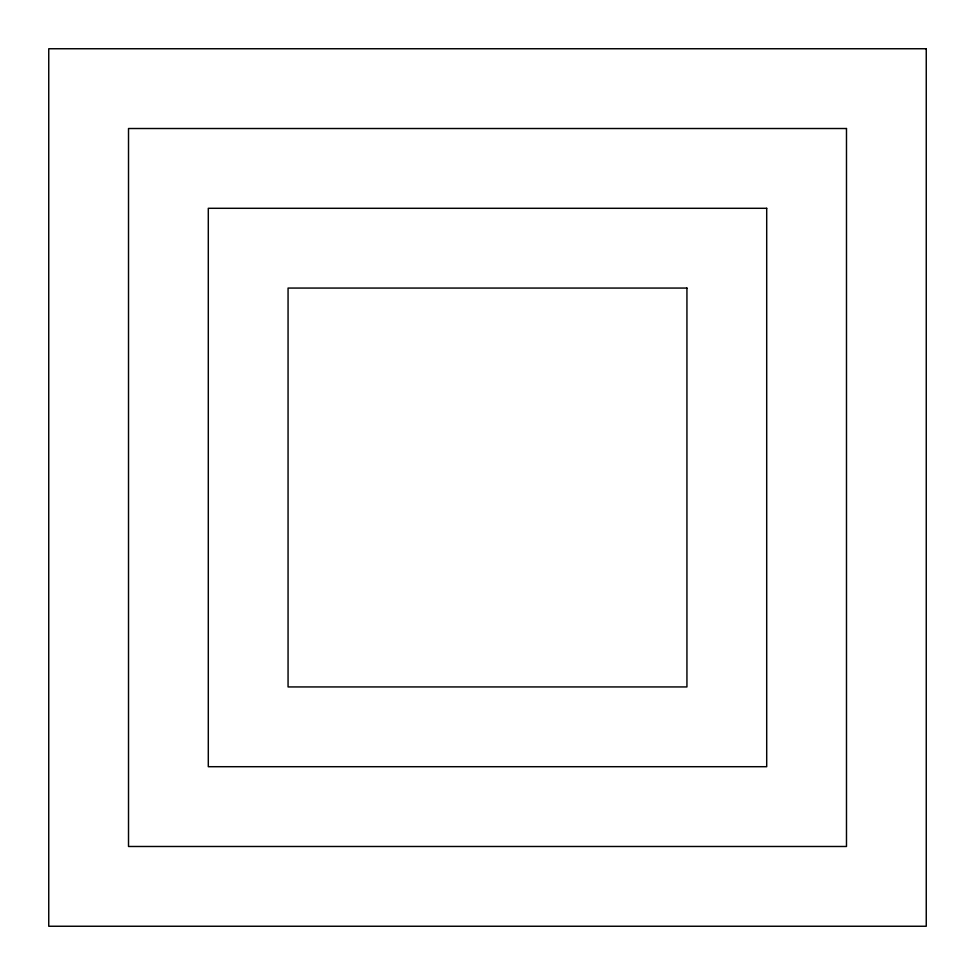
<?xml version="1.0" encoding="UTF-8"?>
<svg xmlns="http://www.w3.org/2000/svg" width="975" height="975" viewBox="0 0 975 975"><rect width="100%" height="100%" fill="white"/><g stroke="black" fill="none" stroke-linecap="round" stroke-linejoin="round"><path stroke-width="1.46" d="M926.25 48.75L48.75 48.75L48.75 926.25L926.25 926.25L926.25 48.75M846.483 128.517L128.517 128.517L128.517 846.483L846.483 846.483L846.483 128.517M766.703 208.297L208.297 208.297L208.297 766.703L766.703 766.703L766.703 208.297M686.936 288.064L288.064 288.064L288.064 686.936L686.936 686.936L686.936 288.064"/></g></svg>
